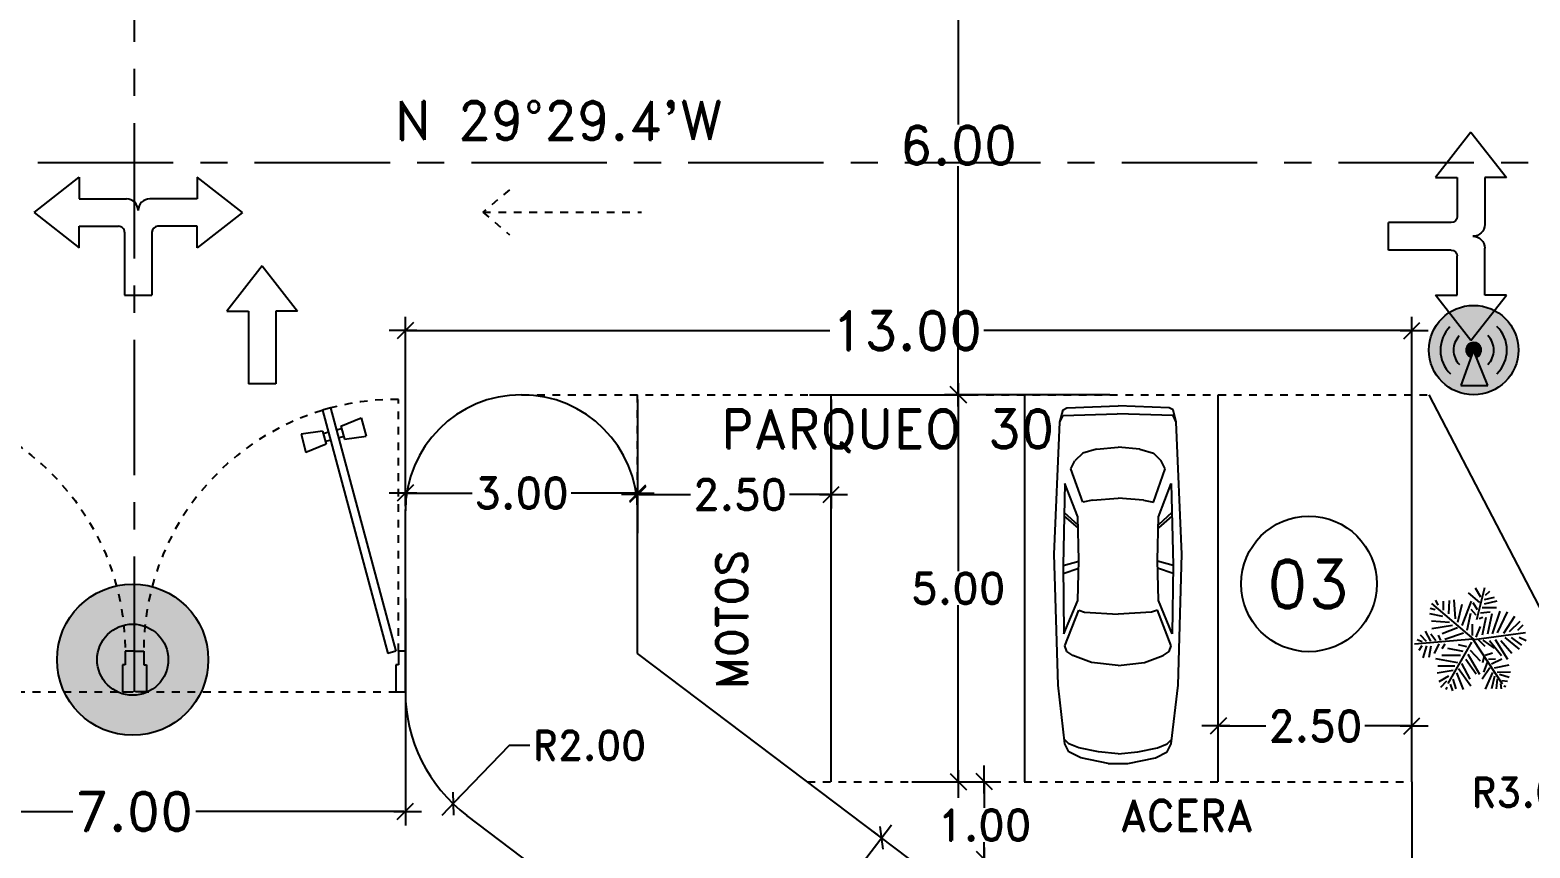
# Model space of a CAD drawing. Header units: millimetres. Extents: x 1590 to 1932, y -48 to 167.
# Drawn here: x 1674.43 to 1693.81, y -12.54 to -1.97 of the extents above; entities that cross this region are included whole.
import ezdxf
from ezdxf.enums import TextEntityAlignment as Align

# ---------------------------------------------------------------- set-up
doc = ezdxf.new("R2010")
doc.units = ezdxf.units.MM
doc.header["$LTSCALE"] = 0.1
doc.header["$MEASUREMENT"] = 0
doc.header["$PDMODE"] = 35
doc.header["$PDSIZE"] = 0.75
for name, pattern in [('CENTERX2', [4, 2.5, -0.5, 0.5, -0.5]), ('DASHED', [0.75, 0.5, -0.25]), ('HIDDEN2', [0.1875, 0.125, -0.0625])]:
    doc.linetypes.add(name, pattern=pattern)
doc.layers.get('0').update_dxf_attribs({"linetype": 'CONTINUOUS'})
doc.layers.get('DEFPOINTS').update_dxf_attribs({"linetype": 'CONTINUOUS'})
for name, color, linetype in [('A-FURN-PLNT', 1, 'CONTINUOUS'), ('ACCESSP01', 7, 'CONTINUOUS'), ('ACCESSP02', 7, 'CONTINUOUS'), ('C-PRKG-CARS', 1, 'CONTINUOUS'), ('CALLES', 3, 'CONTINUOUS'), ('CAMARAS', 253, 'CONTINUOUS'), ('CUADRO1', 3, 'CONTINUOUS'), ('PARED', 4, 'CONTINUOUS'), ('PAREDES', 3, 'CONTINUOUS'), ('TEXT', 3, 'CONTINUOUS')]:
    doc.layers.add(name, color=color, linetype=linetype)
doc.styles.add('ATT', font='txt')
doc.styles.add('ROMAND', font='romand.shx')
doc.dimstyles.new('URBA', dxfattribs={"dimtxt": 20, "dimasz": 0.5, "dimexe": 1.25, "dimexo": 0.63, "dimgap": 0.63, "dimtad": 0, "dimtih": 1, "dimtoh": 1, "dimzin": 1, "dimdsep": 46, "dimtxsty": 'ROMAND', "dimcen": 2.5, "dimclrd": 1, "dimclre": 1, "dimclrt": 3, "dimadec": 0, "dimazin": 0, "dimtfac": 1, "dimtmove": 0, "dimatfit": 3, "dimfxl": 1, "dimtvp": 1, "dimtolj": 1, "dimtzin": 1, "dimarcsym": 0})

# ---------------------------------------------------------------- blocks, each defined once
blk = doc.blocks.new('2')
at = {"color": 3, "linetype": 'ByBlock'}
for p, q in [((1.063, -0.026), (0.479, 0.431)), ((0.479, 0.431), (0.479, 0.152)), ((0.479, 0.152), (-0.461, 0.152)), ((-0.461, 0.152), (-0.461, -0.204)), ((1.063, -0.026), (0.479, -0.483)), ((0.479, -0.204), (-0.461, -0.204)), ((0.479, -0.483), (0.479, -0.204))]:
    blk.add_line(p, q, dxfattribs=at)
blk = doc.blocks.new('UTP1$0$DIMBLOCK')
at = {"color": 1}
blk.add_line((-7.5, 0), (10.5, 0), dxfattribs=at)
at = {"color": 4}
blk.add_line((-5.25, -5.25), (5.25, 5.25), dxfattribs=at)
blk = doc.blocks.new('*D32')
at = {"layer": 'DEFPOINTS', "color": 0, "transparency": 16777216}
for p in [(1672.283, -9.254), (1679.283, -9.254), (1679.283, -12.066)]:
    blk.add_point(p, dxfattribs=at)
at = {"layer": 'PARED', "color": 1, "lineweight": -2, "transparency": 16777216}
for p, q in [((1672.283, -9.316), (1672.283, -12.246)), ((1679.283, -9.316), (1679.283, -12.246)), ((1672.303, -12.066), (1674.989, -12.066)), ((1679.263, -12.066), (1676.577, -12.066))]:
    blk.add_line(p, q, dxfattribs=at)
at = {"layer": 'PARED', "color": 1, "lineweight": -2, "transparency": 16777216, "xscale": 0.02, "yscale": 0.02, "zscale": 0.02, "rotation": 180}
blk.add_blockref('UTP1$0$DIMBLOCK', (1672.283, -12.066), dxfattribs=at)
at = {"layer": 'PARED', "color": 1, "lineweight": -2, "transparency": 16777216, "xscale": 0.02, "yscale": 0.02, "zscale": 0.02}
blk.add_blockref('UTP1$0$DIMBLOCK', (1679.283, -12.066), dxfattribs=at)
at = {"layer": 'PARED', "color": 3, "transparency": 16777216, "insert": (1675.783, -12.066), "char_height": 0.5, "attachment_point": 5, "style": 'ROMAND'}
blk.add_mtext('\\A1;7.00', dxfattribs=at)
blk = doc.blocks.new('6')
at = {"color": 3, "linetype": 'ByBlock'}
for p, q in [((0.452, 1.364), (-0.005, 0.78)), ((0.452, 1.364), (0.91, 0.78)), ((-0.005, 0.78), (0.275, 0.78)), ((0.275, 0.78), (0.275, 0.272)), ((0.63, 0.78), (0.63, 0.17)), ((0.91, 0.78), (0.63, 0.78)), ((0.198, 0.196), (-0.614, 0.196)), ((-0.614, 0.196), (-0.614, -0.16)), ((0.198, -0.16), (-0.614, -0.16)), ((0.63, -0.744), (0.63, -0.134)), ((0.275, -0.744), (0.275, -0.236)), ((0.452, -1.328), (-0.005, -0.744)), ((-0.005, -0.744), (0.275, -0.744)), ((0.452, -1.328), (0.91, -0.744)), ((0.91, -0.744), (0.63, -0.744))]:
    blk.add_line(p, q, dxfattribs=at)
for centre, radius, start, end in [((0.198, 0.272), 0.0762, 270, 0), ((0.478, 0.17), 0.152, 270, 0), ((0.478, -0.134), 0.152, 0, 90), ((0.198, -0.236), 0.0762, 360, 90)]:
    blk.add_arc(centre, radius, start, end, dxfattribs=at)
blk = doc.blocks.new('*D41')
at = {"color": 1, "linetype": 'Continuous', "transparency": 16777216}
for p, q in [((1688.384, -6.682), (1686.245, -6.682)), ((1686.425, -6.702), (1686.425, -8.962)), ((1686.425, -11.662), (1686.425, -9.402)), ((1686.009, -11.682), (1686.605, -11.682))]:
    blk.add_line(p, q, dxfattribs=at)
at = {"layer": 'DEFPOINTS', "color": 0, "linetype": 'Continuous', "transparency": 16777216}
for p in [(1688.447, -6.682), (1685.947, -11.682), (1686.425, -11.682)]:
    blk.add_point(p, dxfattribs=at)
at = {"color": 1, "linetype": 'Continuous', "transparency": 16777216, "xscale": 0.02, "yscale": 0.02, "zscale": 0.02}
for p, rotation in [((1686.425, -6.682), 90), ((1686.425, -11.682), 270)]:
    blk.add_blockref('UTP1$0$DIMBLOCK', p, dxfattribs=dict(at, rotation=rotation))
at = {"color": 2, "linetype": 'Continuous', "transparency": 16777216, "insert": (1686.425, -9.182), "char_height": 0.4, "attachment_point": 5, "style": 'ROMAND'}
blk.add_mtext('\\A1;5.00', dxfattribs=at)
blk = doc.blocks.new('P-GIRO-D')
at = {"color": 1, "linetype": 'HIDDEN2'}
blk.add_line((-0.03, 0.15), (-0.03, 1.0799), dxfattribs=at)
at = {"color": 2}
for p, q in [((-0.2807, 1.0483), (-0.3097, 1.0405)), ((-0.3097, 1.0405), (-0.069, 0.1422)), ((-0.2807, 1.0483), (-0.04, 0.15)), ((-0.242, 0.981), (-0.1673, 1.0114)), ((-0.1673, 1.0114), (-0.1492, 0.9438)), ((-0.3096, 0.9629), (-0.3894, 0.9519)), ((-0.3894, 0.9519), (-0.3713, 0.8843)), ((-0.3096, 0.9629), (-0.2966, 0.9146)), ((-0.2877, 0.9584), (-0.307, 0.9533)), ((-0.2394, 0.9714), (-0.2587, 0.9662)), ((-0.2316, 0.9424), (-0.2509, 0.9372)), ((-0.242, 0.981), (-0.229, 0.9327)), ((-0.229, 0.9327), (-0.1492, 0.9438)), ((-0.2966, 0.9146), (-0.3713, 0.8843)), ((-0.2799, 0.9295), (-0.2992, 0.9243)), ((-1, 0.15), (-0.97, 0.15)), ((-0.97, 0.15), (-0.97, 0.1)), ((-0.04, 0.15), (-0.069, 0.1422)), ((-0.03, 0.15), (-0.03, 0.1)), ((0, 0.15), (-0.03, 0.15)), ((-0.97, 0.1), (-0.96, 0.1)), ((-0.96, 0.1), (-0.96, 0)), ((-0.04, 0.1), (-0.04, 0)), ((-0.03, 0.1), (-0.04, 0.1)), ((-0.96, 0), (-1, 0)), ((-0.04, 0), (0, 0))]:
    blk.add_line(p, q, dxfattribs=at)
at = {"color": 1, "linetype": 'HIDDEN2'}
blk.add_arc((-0.04, 0.15), 0.93, 89.3839, 180, dxfattribs=at)
blk = doc.blocks.new('02PCAR02')
at = {"color": 0, "linetype": 'ByBlock'}
for p, q in [((-106.5, 32.5), (-173.74, 29.63)), ((-40, 30.5), (-106.5, 32.5)), ((-181, 26), (-182, 0)), ((-180, 28), (-181, 26)), ((-173.74, 29.63), (-180, 28)), ((-177.05, 27.98), (-178, -0.5)), ((-173.74, 29.63), (-177.05, 27.98)), ((-150, 24), (-154, 22)), ((-133, 18), (-150, 24)), ((-142.5, 27), (-101, 28)), ((-125.5, 20.5), (-142.5, 27)), ((-127.8, 27.33), (-121.5, 20.5)), ((-125.82, 27.37), (-120, 20.5)), ((-100.87, 28), (-103, 20)), ((-101, 28), (-66, 27.5)), ((-96.7, 27.94), (-99.5, 20)), ((-66, 27.5), (-83, 20.5)), ((-60, 27), (-78, 20)), ((-57, 26), (-60, 27)), ((-55, 23), (-57, 26)), ((-51.5, 13.5), (-55, 23)), ((-10, 27), (-40, 30.5)), ((-10, 25), (-12.24, 27.24)), ((-6, 25), (-10, 27)), ((-8, 20), (-10, 25)), ((-3, 19), (-6, 25)), ((-160, 11), (-158, 18)), ((-158, 18), (-154, 22)), ((-134, 13), (-133, 18)), ((-103.5, 20), (-125.5, 20.5)), ((-83, 20.5), (-103.5, 20)), ((-78, 20), (-77, 17)), ((-77, 17), (-76, 0)), ((-6, 10), (-8, 20)), ((0, 5), (-3, 19)), ((-160, 11), (-161, 0)), ((-134, 13), (-135, 0)), ((-50, 0), (-51.5, 13.5)), ((-5, 0), (-6, 10)), ((-181, -26), (-182, 0)), ((-160, -11), (-161, 0)), ((-134, -13), (-135, 0)), ((-77, -17), (-76, 0)), ((-50, 0), (-51.5, -13.5)), ((-5, 0), (-6, -10)), ((0, -5), (0, 5)), ((-177.05, -27.98), (-178, -0.5)), ((0, -5), (-3, -19)), ((-160, -11), (-158, -18)), ((-134, -13), (-133, -18)), ((-51.5, -13.5), (-55, -23)), ((-6, -10), (-8, -20)), ((-158, -18), (-154, -22)), ((-150, -24), (-154, -22)), ((-133, -18), (-150, -24)), ((-125.5, -20.5), (-142.5, -27)), ((-127.8, -27.33), (-121.5, -20.5)), ((-125.82, -27.37), (-120, -20.5)), ((-103.5, -20), (-125.5, -20.5)), ((-83, -20.5), (-103.5, -20)), ((-100.87, -28), (-103, -20)), ((-96.7, -27.94), (-99.5, -20)), ((-66, -27.5), (-83, -20.5)), ((-78, -20), (-77, -17)), ((-60, -27), (-78, -20)), ((-8, -20), (-10, -25)), ((-3, -19), (-6, -25)), ((-180, -28), (-181, -26)), ((-173.74, -29.63), (-180, -28)), ((-173.74, -29.63), (-177.05, -27.98)), ((-106.5, -32.5), (-173.74, -29.63)), ((-142.5, -27), (-101, -28)), ((-40, -30.5), (-106.5, -32.5)), ((-101, -28), (-66, -27.5)), ((-57, -26), (-60, -27)), ((-55, -23), (-57, -26)), ((-10, -27), (-40, -30.5)), ((-10, -25), (-12.24, -27.24)), ((-6, -25), (-10, -27))]:
    blk.add_line(p, q, dxfattribs=at)
blk = doc.blocks.new('12PPLT13')
at = {"color": 0, "linetype": 'ByBlock'}
for p, q in [((0.072, 0.374), (-0.032, 0.463)), ((0.082, 0.423), (0.032, 0.506)), ((0.043, 0.216), (0.118, 0.512)), ((0.114, 0.402), (0.206, 0.423)), ((0.125, 0.441), (0.165, 0.477)), ((-0.34, 0.304), (-0.387, 0.319)), ((0.018, 0.032), (-0.372, 0.365)), ((-0.313, 0.348), (-0.334, 0.395)), ((-0.264, 0.301), (-0.264, 0.385)), ((-0.213, 0.267), (-0.209, 0.393)), ((-0.154, 0.223), (-0.166, 0.397)), ((-0.13, 0.192), (-0.091, 0.357)), ((-0.091, 0.16), (-0.004, 0.385)), ((0.039, 0.256), (-0.007, 0.309)), ((0.05, 0.305), (0.011, 0.37)), ((0.078, 0.277), (0.167, 0.287)), ((0.092, 0.327), (0.224, 0.327)), ((0.114, 0.362), (0.232, 0.388)), ((0.189, 0.085), (0.26, 0.294)), ((0.236, 0.093), (0.327, 0.286)), ((-0.269, 0.244), (-0.391, 0.267)), ((-0.209, 0.188), (-0.374, 0.2)), ((-0.181, 0.16), (-0.372, 0.13)), ((-0.134, 0.14), (-0.275, 0.084)), ((-0.044, 0.117), (-0.012, 0.275)), ((0.003, 0.07), (0.003, 0.172)), ((0.039, 0.054), (0.078, 0.153)), ((0.064, 0.226), (0.1, 0.238)), ((0.095, 0.074), (0.13, 0.239)), ((0.145, 0.085), (0.185, 0.271)), ((0.292, 0.089), (0.393, 0.247)), ((0.346, 0.104), (0.445, 0.2)), ((0.421, 0.117), (0.472, 0.168)), ((0.007, 0.034), (-0.532, -0.012)), ((-0.461, 0.009), (-0.508, 0.027)), ((-0.421, 0.013), (-0.475, 0.073)), ((-0.38, 0.017), (-0.429, 0.11)), ((-0.335, 0.019), (-0.382, 0.08)), ((-0.289, 0.021), (-0.311, 0.073)), ((-0.079, 0.089), (-0.252, 0.031)), ((-0.006, 0.006), (-0.224, -0.376)), ((0.007, 0.034), (0.279, -0.377)), ((0.018, 0.032), (0.492, 0.097)), ((0.055, 0.031), (0.118, -0.029)), ((0.098, 0.026), (0.204, -0.048)), ((0.161, 0.022), (0.271, -0.115)), ((0.213, 0.031), (0.327, -0.151)), ((0.264, 0.022), (0.367, -0.096)), ((0.303, 0.05), (0.433, -0.057)), ((0.361, 0.05), (0.457, -0.021)), ((0.436, 0.054), (0.5, 0.022)), ((-0.464, -0.026), (-0.49, -0.07)), ((-0.421, -0.026), (-0.454, -0.137)), ((-0.382, -0.03), (-0.4, -0.134)), ((-0.306, -0.009), (-0.35, -0.098)), ((-0.106, -0.115), (-0.28, -0.115)), ((-0.252, -0.011), (-0.278, -0.054)), ((-0.083, -0.08), (-0.224, -0.053)), ((-0.048, -0.037), (-0.126, -0.017)), ((-0.04, -0.104), (0.067, -0.289)), ((-0.019, -0.066), (0.075, -0.164)), ((0.109, -0.131), (0.095, -0.185)), ((0.12, -0.114), (0.189, -0.092)), ((-0.13, -0.183), (-0.335, -0.147)), ((-0.173, -0.254), (-0.323, -0.28)), ((-0.158, -0.214), (-0.316, -0.214)), ((-0.145, -0.277), (-0.083, -0.43)), ((-0.126, -0.237), (-0.012, -0.395)), ((-0.098, -0.19), (-0.02, -0.336)), ((-0.059, -0.151), (0.039, -0.286)), ((0.165, -0.23), (0.092, -0.334)), ((0.139, -0.18), (0.104, -0.269)), ((0.189, -0.273), (0.121, -0.427)), ((0.153, -0.15), (0.217, -0.147)), ((0.178, -0.194), (0.275, -0.148)), ((0.206, -0.23), (0.342, -0.202)), ((0.232, -0.269), (0.356, -0.266)), ((-0.217, -0.308), (-0.308, -0.359)), ((-0.237, -0.352), (-0.292, -0.411)), ((-0.233, -0.408), (-0.241, -0.43)), ((-0.201, -0.38), (-0.181, -0.443)), ((-0.177, -0.333), (-0.151, -0.423)), ((0.206, -0.308), (0.178, -0.423)), ((0.232, -0.33), (0.222, -0.423)), ((0.253, -0.287), (0.342, -0.316)), ((0.261, -0.377), (0.267, -0.423)), ((0.275, -0.348), (0.328, -0.352)), ((0.293, -0.395), (0.311, -0.401))]:
    blk.add_line(p, q, dxfattribs=at)
at = {"color": 0, "linetype": 'ByBlock', "style": 'ATT'}
for tag, p, flags in [('ITEM', (-1, -3.25), 3), ('ROOM_NUMBER', (-1, -4.583), 1)]:
    blk.add_attdef(tag, p, '', height=1, dxfattribs=dict(at, flags=flags))
blk = doc.blocks.new('*D100')
at = {"color": 1, "linetype": 'Continuous', "lineweight": -2, "transparency": 16777216}
for p, q in [((1697.016, -9.034), (1697.196, -9.034)), ((1697.106, -9.124), (1697.106, -8.944)), ((1694.827, -11.818), (1695.193, -11.371)), ((1694.557, -11.818), (1694.827, -11.818))]:
    blk.add_line(p, q, dxfattribs=at)
at = {"layer": 'DEFPOINTS', "color": 0, "linetype": 'Continuous', "transparency": 16777216}
for p in [(1697.106, -9.034), (1695.205, -11.356)]:
    blk.add_point(p, dxfattribs=at)
at = {"color": 1, "linetype": 'Continuous', "lineweight": -2, "transparency": 16777216, "xscale": 0.02, "yscale": 0.02, "zscale": 0.02, "rotation": 50.69625961512675}
blk.add_blockref('UTP1$0$DIMBLOCK', (1695.205, -11.356), dxfattribs=at)
at = {"color": 3, "linetype": 'Continuous', "transparency": 16777216, "insert": (1693.787, -11.818), "char_height": 0.375, "attachment_point": 5, "style": 'ROMAND'}
blk.add_mtext('\\A1;R3.00', dxfattribs=at)
blk = doc.blocks.new('*D114')
at = {"color": 1, "linetype": 'Continuous', "transparency": 16777216}
for p, q in [((1693.161, -14.303), (1691.459, -19.73)), ((1693.429, -14.303), (1693.161, -14.303))]:
    blk.add_line(p, q, dxfattribs=at)
at = {"layer": 'DEFPOINTS', "color": 0, "linetype": 'Continuous', "transparency": 16777216}
for p in [(1695.942, -5.436), (1691.453, -19.749)]:
    blk.add_point(p, dxfattribs=at)
at = {"color": 1, "linetype": 'Continuous', "transparency": 16777216, "xscale": 0.02, "yscale": 0.02, "zscale": 0.02, "rotation": 252.5892430548507}
blk.add_blockref('UTP1$0$DIMBLOCK', (1691.453, -19.749), dxfattribs=at)
at = {"color": 3, "linetype": 'Continuous', "transparency": 16777216, "insert": (1694.439, -14.303), "char_height": 0.4, "attachment_point": 5, "style": 'ROMAND'}
blk.add_mtext('\\A1;R15.00', dxfattribs=at)
blk = doc.blocks.new('*D117')
at = {"color": 1, "linetype": 'Continuous', "transparency": 16777216}
for p, q in [((1685.385, -12.369), (1685.291, -12.298)), ((1685.423, -12.423), (1685.064, -12.897)), ((1684.391, -13.787), (1684.75, -13.312))]:
    blk.add_line(p, q, dxfattribs=at)
at = {"layer": 'DEFPOINTS', "color": 0, "linetype": 'Continuous', "transparency": 16777216}
for p in [(1685.435, -12.407), (1685.435, -12.407), (1683.61, -13.221)]:
    blk.add_point(p, dxfattribs=at)
at = {"color": 1, "linetype": 'Continuous', "transparency": 16777216, "xscale": 0.02, "yscale": 0.02, "zscale": 0.02}
for p, rotation in [((1685.435, -12.407), 52.91187489797566), ((1684.379, -13.803), 232.9118748979757)]:
    blk.add_blockref('UTP1$0$DIMBLOCK', p, dxfattribs=dict(at, rotation=rotation))
at = {"color": 3, "linetype": 'Continuous', "transparency": 16777216, "insert": (1684.907, -13.105), "char_height": 0.375, "attachment_point": 5, "style": 'ROMAND'}
blk.add_mtext('\\A1;1.75', dxfattribs=at)
blk = doc.blocks.new('*D119')
at = {"color": 1, "linetype": 'Continuous', "lineweight": -2, "transparency": 16777216}
for p, q in [((1680.622, -11.212), (1679.914, -11.952)), ((1680.892, -11.212), (1680.622, -11.212))]:
    blk.add_line(p, q, dxfattribs=at)
at = {"layer": 'DEFPOINTS', "color": 0, "linetype": 'Continuous', "transparency": 16777216}
for p in [(1681.283, -10.522), (1679.9, -11.966)]:
    blk.add_point(p, dxfattribs=at)
at = {"color": 1, "linetype": 'Continuous', "lineweight": -2, "transparency": 16777216, "xscale": 0.02, "yscale": 0.02, "zscale": 0.02, "rotation": 226.2311444020329}
blk.add_blockref('UTP1$0$DIMBLOCK', (1679.9, -11.966), dxfattribs=at)
at = {"color": 3, "linetype": 'Continuous', "transparency": 16777216, "insert": (1681.662, -11.212), "char_height": 0.375, "attachment_point": 5, "style": 'ROMAND'}
blk.add_mtext('\\A1;R2.00', dxfattribs=at)
blk = doc.blocks.new('*D120')
at = {"color": 1, "linetype": 'Continuous', "transparency": 16777216}
for p, q in [((1679.283, -7.891), (1679.283, -7.773)), ((1682.286, -8.471), (1682.286, -7.773)), ((1679.303, -7.953), (1680.145, -7.953)), ((1682.266, -7.953), (1681.423, -7.953))]:
    blk.add_line(p, q, dxfattribs=at)
at = {"layer": 'DEFPOINTS', "color": 0, "linetype": 'Continuous', "transparency": 16777216}
for p in [(1679.283, -7.953), (1679.283, -7.953), (1682.286, -8.534)]:
    blk.add_point(p, dxfattribs=at)
at = {"color": 1, "linetype": 'Continuous', "transparency": 16777216, "xscale": 0.02, "yscale": 0.02, "zscale": 0.02, "rotation": 180}
blk.add_blockref('UTP1$0$DIMBLOCK', (1679.283, -7.953), dxfattribs=at)
at = {"color": 1, "linetype": 'Continuous', "transparency": 16777216, "xscale": 0.02, "yscale": 0.02, "zscale": 0.02}
blk.add_blockref('UTP1$0$DIMBLOCK', (1682.286, -7.953), dxfattribs=at)
at = {"color": 2, "linetype": 'Continuous', "transparency": 16777216, "insert": (1680.784, -7.953), "char_height": 0.4, "attachment_point": 5, "style": 'ROMAND'}
blk.add_mtext('\\A1;3.00', dxfattribs=at)
blk = doc.blocks.new('*D121')
at = {"color": 1, "linetype": 'Continuous', "transparency": 16777216}
for p, q in [((1689.783, -11.62), (1689.783, -10.781)), ((1692.283, -11.62), (1692.283, -10.781)), ((1689.803, -10.961), (1690.397, -10.961)), ((1692.263, -10.961), (1691.675, -10.961))]:
    blk.add_line(p, q, dxfattribs=at)
at = {"layer": 'DEFPOINTS', "color": 0, "linetype": 'Continuous', "transparency": 16777216}
for p in [(1692.283, -10.961), (1689.783, -11.682), (1692.283, -11.682)]:
    blk.add_point(p, dxfattribs=at)
at = {"color": 1, "linetype": 'Continuous', "transparency": 16777216, "xscale": 0.02, "yscale": 0.02, "zscale": 0.02, "rotation": 180}
blk.add_blockref('UTP1$0$DIMBLOCK', (1689.783, -10.961), dxfattribs=at)
at = {"color": 1, "linetype": 'Continuous', "transparency": 16777216, "xscale": 0.02, "yscale": 0.02, "zscale": 0.02}
blk.add_blockref('UTP1$0$DIMBLOCK', (1692.283, -10.961), dxfattribs=at)
at = {"color": 3, "linetype": 'Continuous', "transparency": 16777216, "insert": (1691.036, -10.961), "char_height": 0.4, "attachment_point": 5, "style": 'ROMAND'}
blk.add_mtext('\\A1;2.50', dxfattribs=at)
blk = doc.blocks.new('*D146')
at = {"color": 1, "linetype": 'Continuous', "transparency": 16777216}
for p, q in [((1685.827, -11.682), (1686.941, -11.682)), ((1686.761, -11.702), (1686.761, -12.021)), ((1686.761, -12.662), (1686.761, -12.461)), ((1685.827, -12.682), (1686.941, -12.682))]:
    blk.add_line(p, q, dxfattribs=at)
at = {"layer": 'DEFPOINTS', "color": 0, "linetype": 'Continuous', "transparency": 16777216}
for p in [(1685.764, -11.682), (1685.764, -12.682), (1686.761, -12.682)]:
    blk.add_point(p, dxfattribs=at)
at = {"color": 1, "linetype": 'Continuous', "transparency": 16777216, "xscale": 0.02, "yscale": 0.02, "zscale": 0.02}
for p, rotation in [((1686.761, -11.682), 90), ((1686.761, -12.682), 270)]:
    blk.add_blockref('UTP1$0$DIMBLOCK', p, dxfattribs=dict(at, rotation=rotation))
at = {"color": 2, "linetype": 'Continuous', "transparency": 16777216, "insert": (1686.761, -12.241), "char_height": 0.4, "attachment_point": 5, "style": 'ROMAND'}
blk.add_mtext('\\A1;1.00', dxfattribs=at)
blk = doc.blocks.new('*D148')
at = {"layer": 'CALLES', "color": 1, "linetype": 'Continuous', "transparency": 16777216}
for p, q in [((1684.503, -0.682), (1686.605, -0.682)), ((1686.425, -0.702), (1686.425, -3.189)), ((1686.425, -6.662), (1686.425, -3.729)), ((1684.503, -6.682), (1686.605, -6.682))]:
    blk.add_line(p, q, dxfattribs=at)
at = {"layer": 'DEFPOINTS', "color": 0, "linetype": 'Continuous', "transparency": 16777216}
for p in [(1684.441, -0.682), (1686.425, -0.682), (1684.441, -6.682)]:
    blk.add_point(p, dxfattribs=at)
at = {"layer": 'CALLES', "color": 1, "linetype": 'Continuous', "transparency": 16777216, "xscale": 0.02, "yscale": 0.02, "zscale": 0.02}
for p, rotation in [((1686.425, -0.682), 90), ((1686.425, -6.682), 270)]:
    blk.add_blockref('UTP1$0$DIMBLOCK', p, dxfattribs=dict(at, rotation=rotation))
at = {"layer": 'CALLES', "color": 3, "linetype": 'Continuous', "transparency": 16777216, "insert": (1686.425, -3.459), "char_height": 0.5, "attachment_point": 5, "style": 'ROMAND'}
blk.add_mtext('\\A1;6.00', dxfattribs=at)
blk = doc.blocks.new('*D163')
at = {"color": 1, "linetype": 'Continuous', "transparency": 16777216}
for p, q in [((1682.283, -6.745), (1682.283, -8.151)), ((1684.783, -6.745), (1684.783, -8.151)), ((1682.303, -7.971), (1682.968, -7.971)), ((1684.763, -7.971), (1684.246, -7.971))]:
    blk.add_line(p, q, dxfattribs=at)
at = {"layer": 'DEFPOINTS', "color": 0, "linetype": 'Continuous', "transparency": 16777216}
for p in [(1682.283, -6.682), (1684.783, -6.682), (1684.783, -7.971)]:
    blk.add_point(p, dxfattribs=at)
at = {"color": 1, "linetype": 'Continuous', "transparency": 16777216, "xscale": 0.02, "yscale": 0.02, "zscale": 0.02, "rotation": 180}
blk.add_blockref('UTP1$0$DIMBLOCK', (1682.283, -7.971), dxfattribs=at)
at = {"color": 1, "linetype": 'Continuous', "transparency": 16777216, "xscale": 0.02, "yscale": 0.02, "zscale": 0.02}
blk.add_blockref('UTP1$0$DIMBLOCK', (1684.783, -7.971), dxfattribs=at)
at = {"color": 2, "linetype": 'Continuous', "transparency": 16777216, "insert": (1683.607, -7.971), "char_height": 0.4, "attachment_point": 5, "style": 'ROMAND'}
blk.add_mtext('\\A1;2.50', dxfattribs=at)
blk = doc.blocks.new('*D164')
at = {"layer": 'CALLES', "color": 1, "linetype": 'Continuous', "transparency": 16777216}
for p, q in [((1679.283, -8.12), (1679.283, -5.674)), ((1692.283, -8.12), (1692.283, -5.674)), ((1679.303, -5.854), (1684.764, -5.854)), ((1692.263, -5.854), (1686.757, -5.854))]:
    blk.add_line(p, q, dxfattribs=at)
at = {"layer": 'DEFPOINTS', "color": 0, "linetype": 'Continuous', "transparency": 16777216}
for p in [(1692.283, -5.854), (1679.283, -8.182), (1692.283, -8.182)]:
    blk.add_point(p, dxfattribs=at)
at = {"layer": 'CALLES', "color": 1, "linetype": 'Continuous', "transparency": 16777216, "xscale": 0.02, "yscale": 0.02, "zscale": 0.02, "rotation": 180}
blk.add_blockref('UTP1$0$DIMBLOCK', (1679.283, -5.854), dxfattribs=at)
at = {"layer": 'CALLES', "color": 1, "linetype": 'Continuous', "transparency": 16777216, "xscale": 0.02, "yscale": 0.02, "zscale": 0.02}
blk.add_blockref('UTP1$0$DIMBLOCK', (1692.283, -5.854), dxfattribs=at)
at = {"layer": 'CALLES', "color": 3, "linetype": 'Continuous', "transparency": 16777216, "insert": (1685.76, -5.854), "char_height": 0.5, "attachment_point": 5, "style": 'ROMAND'}
blk.add_mtext('\\A1;13.00', dxfattribs=at)
blk = doc.blocks.new('cams')
at = {"layer": 'CAMARAS', "linetype": 'Continuous', "true_color": 0xffffff}
h = blk.add_hatch(color=7, dxfattribs=at)
h.dxf.hatch_style = 1
h.paths.add_polyline_path([(-0.977, 0, 1), (0.977, 0, 1)])
h.paths.add_polyline_path([(0.46, 0, -1), (-0.46, 0, -1)], flags=16)
at = {"layer": 'CAMARAS', "linetype": 'Continuous', "true_color": 0x939598}
h = blk.add_hatch(color=252, dxfattribs=at)
h.dxf.hatch_style = 1
h.paths.add_polyline_path([(-0.46, 0, 1), (0.46, 0, 1)])
at = {"layer": 'CAMARAS', "color": 0, "linetype": 'Continuous'}
for radius in [0.977, 0.977, 0.977, 0.46]:
    blk.add_circle((0, 0), radius, dxfattribs=at)
blk = doc.blocks.new('PuntoAcceso01')
at = {"layer": 'ACCESSP01', "linetype": 'Continuous'}
h = blk.add_hatch(color=256, dxfattribs=at)
h.set_gradient(color1=(39, 118, 187), color2=(122, 175, 223))
h.paths.add_polyline_path([(-0.578, 0, 1), (0.578, 0, 1)])
h.paths.add_polyline_path([(0.036, -0.091), (0.182, -0.459), (-0.165, -0.459), (-0.033, -0.092, -5.478371)], flags=16)
h = blk.add_hatch(color=256, dxfattribs=at)
h.set_gradient(color1=(69, 84, 165), color2=(34, 52, 110))
h.paths.add_polyline_path([(-0.165, -0.459), (0.182, -0.459), (0, 0)])
h = blk.add_hatch(color=256, dxfattribs=at)
h.set_gradient(color1=(122, 175, 223), color2=(34, 52, 110))
h.paths.add_polyline_path([(-0.033, -0.092), (0, 0), (0.036, -0.091, 5.478371)])
at = {"layer": 'ACCESSP01', "color": 18, "linetype": 'Continuous', "true_color": 0x000000}
for p, q in [((0, 0), (-0.165, -0.459)), ((0, 0), (0, 0)), ((0.182, -0.459), (0, 0)), ((-0.165, -0.459), (0.182, -0.459))]:
    blk.add_line(p, q, dxfattribs=at)
blk.add_circle((0, 0), 0.578, dxfattribs=at)
for radius, start, end in [(0.429, 135.4577, 225.6092), (0.429, 314.4764, 45.6092), (0.261, 135.4577, 225.6092), (0.0979, 291.6132, 250.2346), (0.261, 314.4764, 45.6092)]:
    blk.add_arc((0, 0), radius, start, end, dxfattribs=at)

msp = doc.modelspace()

# ---------------------------------------------------------------- linework, layer by layer
at = {"color": 2, "linetype": 'Continuous'}
for p, q in [((1684.7831, -11.6824), (1684.7831, -6.6824)), ((1687.2831, -11.6824), (1687.2831, -6.6824)), ((1689.7831, -11.6824), (1689.7831, -6.6824))]:
    msp.add_line(p, q, dxfattribs=at)
at = {"color": 3, "linetype": 'Continuous'}
msp.add_line((1690.0219, -15.8745), (1682.2831, -10.0242), dxfattribs=at)
at = {"color": 2, "linetype": 'Continuous'}
msp.add_circle((1690.9542, -9.126), 0.8758, dxfattribs=at)
at = {"layer": 'CALLES', "color": 2, "linetype": 'Continuous'}
msp.add_line((1692.2831, -11.6824), (1692.2831, -12.6824), dxfattribs=at)
at = {"layer": 'PARED', "color": 3}
for p, q in [((1692.2831, -11.6824), (1692.2831, -6.6824)), ((1692.5043, -6.6824), (1694.4432, -10.4167))]:
    msp.add_line(p, q, dxfattribs=at)
at = {"layer": 'PARED', "color": 4}
for p, q in [((1679.2832, -10.5219), (1679.2832, -8.1661)), ((1682.2831, -10.0242), (1682.2831, -8.1824)), ((1688.3614, -18.38), (1680.0771, -12.1173))]:
    msp.add_line(p, q, dxfattribs=at)
for centre, radius, start, end in [((1680.7831, -8.1824), 1.5, 0, 180), ((1681.2832, -10.5219), 2, 180, 232.91187)]:
    msp.add_arc(centre, radius, start, end, dxfattribs=at)
at = {"layer": 'PAREDES', "color": 1, "linetype": 'CENTERX2', "ltscale": 7}
for p, q in [((1675.7831, -10.5219), (1675.7831, 59.5869)), ((1657.7358, -3.6824), (1693.8581, -3.6824))]:
    msp.add_line(p, q, dxfattribs=at)
at = {"layer": 'PAREDES', "color": 2, "linetype": 'DASHED'}
for p, q in [((1680.284, -4.3233), (1680.6274, -4.614)), ((1680.7831, -6.6824), (1692.5043, -6.6824)), ((1682.2831, -8.1824), (1682.2831, -6.6824))]:
    msp.add_line(p, q, dxfattribs=at)
at = {"layer": 'PAREDES', "color": 1, "linetype": 'DASHED'}
msp.add_line((1672.2683, -10.5219), (1679.298, -10.5219), dxfattribs=at)
at = {"layer": 'PAREDES', "linetype": 'DASHED'}
msp.add_line((1684.4766, -11.6824), (1692.2831, -11.6824), dxfattribs=at)
at = {"layer": 'PAREDES', "color": 2, "linetype": 'DASHED'}
msp.add_lwpolyline([(1680.6274, -4.0325), (1680.284, -4.3233), (1682.3314, -4.3233)], dxfattribs=at)

# ---------------------------------------------------------------- block references
at = {"xscale": -1}
for name, p, rotation in [('6', (1692.5945, -4.617), 180), ('2', (1677.4597, -6.0792), 269.9999999999982)]:
    msp.add_blockref(name, p, dxfattribs=dict(at, rotation=rotation))
at = {"rotation": 89.99999999999999}
msp.add_blockref('6', (1675.8504, -4.78), dxfattribs=at)
at = {"layer": 'A-FURN-PLNT', "xscale": 1.400000000000091, "yscale": 1.400000000000091, "zscale": 1.400000000000091}
msp.add_blockref('12PPLT13', (1693.0616, -9.8885), dxfattribs=at)
at = {"layer": 'ACCESSP02', "linetype": 'Continuous'}
msp.add_blockref('PuntoAcceso01', (1693.0819, -6.1048), dxfattribs=at)
at = {"layer": 'C-PRKG-CARS', "xscale": 0.02539999999999054, "yscale": 0.02539999999999054, "zscale": 0.02539999999999054, "rotation": 270}
msp.add_blockref('02PCAR02', (1688.4889, -11.4484), dxfattribs=at)
at = {"layer": 'CAMARAS', "color": 0, "linetype": 'Continuous'}
msp.add_blockref('cams', (1675.761, -10.1052), dxfattribs=at)
at = {"layer": 'PARED', "color": 4, "yscale": 3.5, "zscale": 2.965271393081361}
for p, xscale in [((1672.2683, -10.5219), -3.5), ((1679.298, -10.5219), 3.5)]:
    msp.add_blockref('P-GIRO-D', p, dxfattribs=dict(at, xscale=xscale))

# ---------------------------------------------------------------- texts
at = {"color": 2, "linetype": 'Continuous', "style": 'ROMAND'}
msp.add_text('MOTOS', height=0.4, rotation=90, dxfattribs=at).set_placement((1683.6991, -10.4853))
msp.add_text('ACERA', height=0.4, dxfattribs=at).set_placement((1689.3762, -12.3176), align=Align.CENTER)
at = {"layer": 'CUADRO1', "color": 2, "style": 'ROMAND'}
msp.add_text("N 29%%D29.4'W", height=0.5, dxfattribs=at).set_placement((1681.264, -3.3893), align=Align.CENTER)
at = {"layer": 'TEXT', "style": 'ROMAND'}
msp.add_text('PARQUEO 30', height=0.5, dxfattribs=at).set_placement((1683.3585, -7.3727))
at = {"layer": 'TEXT', "color": 2, "style": 'ROMAND'}
msp.add_text('03', height=0.625, dxfattribs=at).set_placement((1690.409, -9.4403))

# ---------------------------------------------------------------- dimensions: what is measured, and where the dimension line sits
at = {"color": 3, "linetype": 'Continuous'}
for center, mpoint, override, picture, middle in [((1695.9417, -5.4363), (1691.4534, -19.749), {"dimtxt": 0.4, "dimasz": 0.02, "dimexe": 0.18, "dimexo": 0.0625, "dimgap": 0.02, "dimzin": 0, "dimblk1": 'UTP1$0$DIMBLOCK', "dimblk2": 'UTP1$0$DIMBLOCK', "dimsah": 1, "dimcen": 0.09, "dimtdec": 4, "dimtofl": 0, "dimtvp": 0, "dimtzin": 0}, '*D114', (1694.4392, -14.3033)), ((1697.1057, -9.0342), (1695.2054, -11.3556), {"dimtxt": 0.375, "dimasz": 0.02, "dimexe": 0.18, "dimexo": 0.0625, "dimgap": 0.02, "dimzin": 0, "dimblk1": 'UTP1$0$DIMBLOCK', "dimblk2": 'UTP1$0$DIMBLOCK', "dimsah": 1, "dimcen": 0.09, "dimtdec": 4, "dimtofl": 0, "dimtvp": 0, "dimtzin": 0}, '*D100', (1693.787, -11.8178)), ((1681.2832, -10.5219), (1679.8997, -11.9661), {"dimtxt": 0.375, "dimasz": 0.02, "dimexe": 0.18, "dimexo": 0.0625, "dimgap": 0.02, "dimzin": 0, "dimblk1": 'UTP1$0$DIMBLOCK', "dimblk2": 'UTP1$0$DIMBLOCK', "dimsah": 1, "dimcen": 0.09, "dimtdec": 4, "dimtofl": 0, "dimtvp": 0, "dimtzin": 0}, '*D119', (1681.6621, -11.212))]:
    dim = msp.add_radius_dim(center=center, mpoint=mpoint, dimstyle='URBA', override=override, dxfattribs=at)
    dim.commit()
    dim.dimension.update_dxf_attribs({"geometry": picture, "text_midpoint": middle, "dimtype": 164})
for base, p1, p2, angle, picture, middle in [((1686.4251, -11.6824), (1688.447, -6.6824), (1685.947, -11.6824), 90, '*D41', (1686.4251, -9.1824)), ((1679.2832, -7.9532), (1682.2856, -8.5337), (1679.2832, -7.9532), 180, '*D120', (1680.7844, -7.9532))]:
    dim = msp.add_linear_dim(base=base, p1=p1, p2=p2, angle=angle, dimstyle='URBA', override={"dimtxt": 0.4, "dimasz": 0.02, "dimexe": 0.18, "dimexo": 0.0625, "dimgap": 0.02, "dimzin": 0, "dimblk1": 'UTP1$0$DIMBLOCK', "dimblk2": 'UTP1$0$DIMBLOCK', "dimsah": 1, "dimcen": 0.09, "dimclrt": 2, "dimtdec": 4, "dimtofl": 0, "dimtvp": 0, "dimtzin": 0}, dxfattribs=at)
    dim.commit()
    dim.dimension.update_dxf_attribs({"geometry": picture, "text_midpoint": middle})
for base, p1, p2, override, picture, middle in [((1684.7831, -7.9715), (1682.2831, -6.6824), (1684.7831, -6.6824), {"dimtxt": 0.4, "dimasz": 0.02, "dimexe": 0.18, "dimexo": 0.0625, "dimgap": 0.02, "dimzin": 0, "dimblk1": 'UTP1$0$DIMBLOCK', "dimblk2": 'UTP1$0$DIMBLOCK', "dimsah": 1, "dimcen": 0.09, "dimclrt": 2, "dimtdec": 4, "dimtofl": 0, "dimtvp": 0, "dimtzin": 0}, '*D163', (1683.6066, -7.9715)), ((1692.2831, -10.9611), (1689.7831, -11.6824), (1692.2831, -11.6824), {"dimtxt": 0.4, "dimasz": 0.02, "dimexe": 0.18, "dimexo": 0.0625, "dimgap": 0.02, "dimzin": 0, "dimblk1": 'UTP1$0$DIMBLOCK', "dimblk2": 'UTP1$0$DIMBLOCK', "dimsah": 1, "dimcen": 0.09, "dimtdec": 4, "dimtofl": 0, "dimtvp": 0, "dimtzin": 0}, '*D121', (1691.0361, -10.9611))]:
    dim = msp.add_linear_dim(base=base, p1=p1, p2=p2, dimstyle='URBA', override=override, dxfattribs=at)
    dim.commit()
    dim.dimension.update_dxf_attribs({"geometry": picture, "text_midpoint": middle, "dimtype": 160})
dim = msp.add_linear_dim(base=(1686.7609, -12.6824), p1=(1685.7644, -11.6824), p2=(1685.7644, -12.6824), angle=90, dimstyle='URBA', override={"dimtxt": 0.4, "dimasz": 0.02, "dimexe": 0.18, "dimexo": 0.0625, "dimgap": 0.02, "dimzin": 0, "dimblk1": 'UTP1$0$DIMBLOCK', "dimblk2": 'UTP1$0$DIMBLOCK', "dimsah": 1, "dimcen": 0.09, "dimclrt": 2, "dimtdec": 4, "dimtofl": 0, "dimtvp": 0, "dimtzin": 0}, dxfattribs=at)
dim.commit()
dim.dimension.update_dxf_attribs({"geometry": '*D146', "text_midpoint": (1686.7609, -12.2408), "dimtype": 160})
at = {"color": 2, "linetype": 'Continuous'}
dim = msp.add_linear_dim(base=(1685.4346, -12.4067), p1=(1683.6096, -13.2208), p2=(1685.4346, -12.4067), angle=52.91187, dimstyle='URBA', override={"dimtxt": 0.375, "dimasz": 0.02, "dimexe": 0.18, "dimexo": 0.0625, "dimgap": 0.02, "dimzin": 0, "dimblk1": 'UTP1$0$DIMBLOCK', "dimblk2": 'UTP1$0$DIMBLOCK', "dimsah": 1, "dimcen": 0.09, "dimse1": 1, "dimtdec": 4, "dimtofl": 0, "dimtmove": 1, "dimtvp": 0, "dimtzin": 0}, dxfattribs=at)
dim.commit()
dim.dimension.update_dxf_attribs({"geometry": '*D117', "text_midpoint": (1684.9069, -13.1046)})
at = {"layer": 'CALLES', "color": 2, "linetype": 'Continuous'}
dim = msp.add_linear_dim(base=(1686.4251, -0.6824), p1=(1684.4409, -6.6824), p2=(1684.4409, -0.6824), angle=90, dimstyle='URBA', override={"dimtxt": 0.5, "dimasz": 0.02, "dimexe": 0.18, "dimexo": 0.0625, "dimgap": 0.02, "dimzin": 0, "dimblk1": 'UTP1$0$DIMBLOCK', "dimblk2": 'UTP1$0$DIMBLOCK', "dimsah": 1, "dimcen": 0.09, "dimtdec": 4, "dimtofl": 0, "dimtvp": 0, "dimtzin": 0}, dxfattribs=at)
dim.commit()
dim.dimension.update_dxf_attribs({"geometry": '*D148', "text_midpoint": (1686.4251, -3.459), "dimtype": 160})
dim = msp.add_linear_dim(base=(1692.2831, -5.8538), p1=(1679.2831, -8.1824), p2=(1692.2831, -8.1824), dimstyle='URBA', override={"dimtxt": 0.5, "dimasz": 0.02, "dimexe": 0.18, "dimexo": 0.0625, "dimgap": 0.02, "dimzin": 0, "dimblk1": 'UTP1$0$DIMBLOCK', "dimblk2": 'UTP1$0$DIMBLOCK', "dimsah": 1, "dimcen": 0.09, "dimtdec": 4, "dimtofl": 0, "dimtvp": 0, "dimtzin": 0}, dxfattribs=at)
dim.commit()
dim.dimension.update_dxf_attribs({"geometry": '*D164', "text_midpoint": (1685.7603, -5.8538), "dimtype": 160})
at = {"layer": 'PARED', "color": 4}
dim = msp.add_linear_dim(base=(1679.2831, -12.0661), p1=(1672.2831, -9.2535), p2=(1679.2831, -9.2535), dimstyle='URBA', override={"dimtxt": 0.5, "dimasz": 0.02, "dimexe": 0.18, "dimexo": 0.0625, "dimgap": 0.02, "dimzin": 0, "dimblk1": 'UTP1$0$DIMBLOCK', "dimblk2": 'UTP1$0$DIMBLOCK', "dimsah": 1, "dimcen": 0.09, "dimtdec": 4, "dimtofl": 0, "dimtvp": 0, "dimtzin": 0}, dxfattribs=at)
dim.commit()
dim.dimension.update_dxf_attribs({"geometry": '*D32', "text_midpoint": (1675.7831, -12.0661)})

doc.saveas('drawing.dxf')
